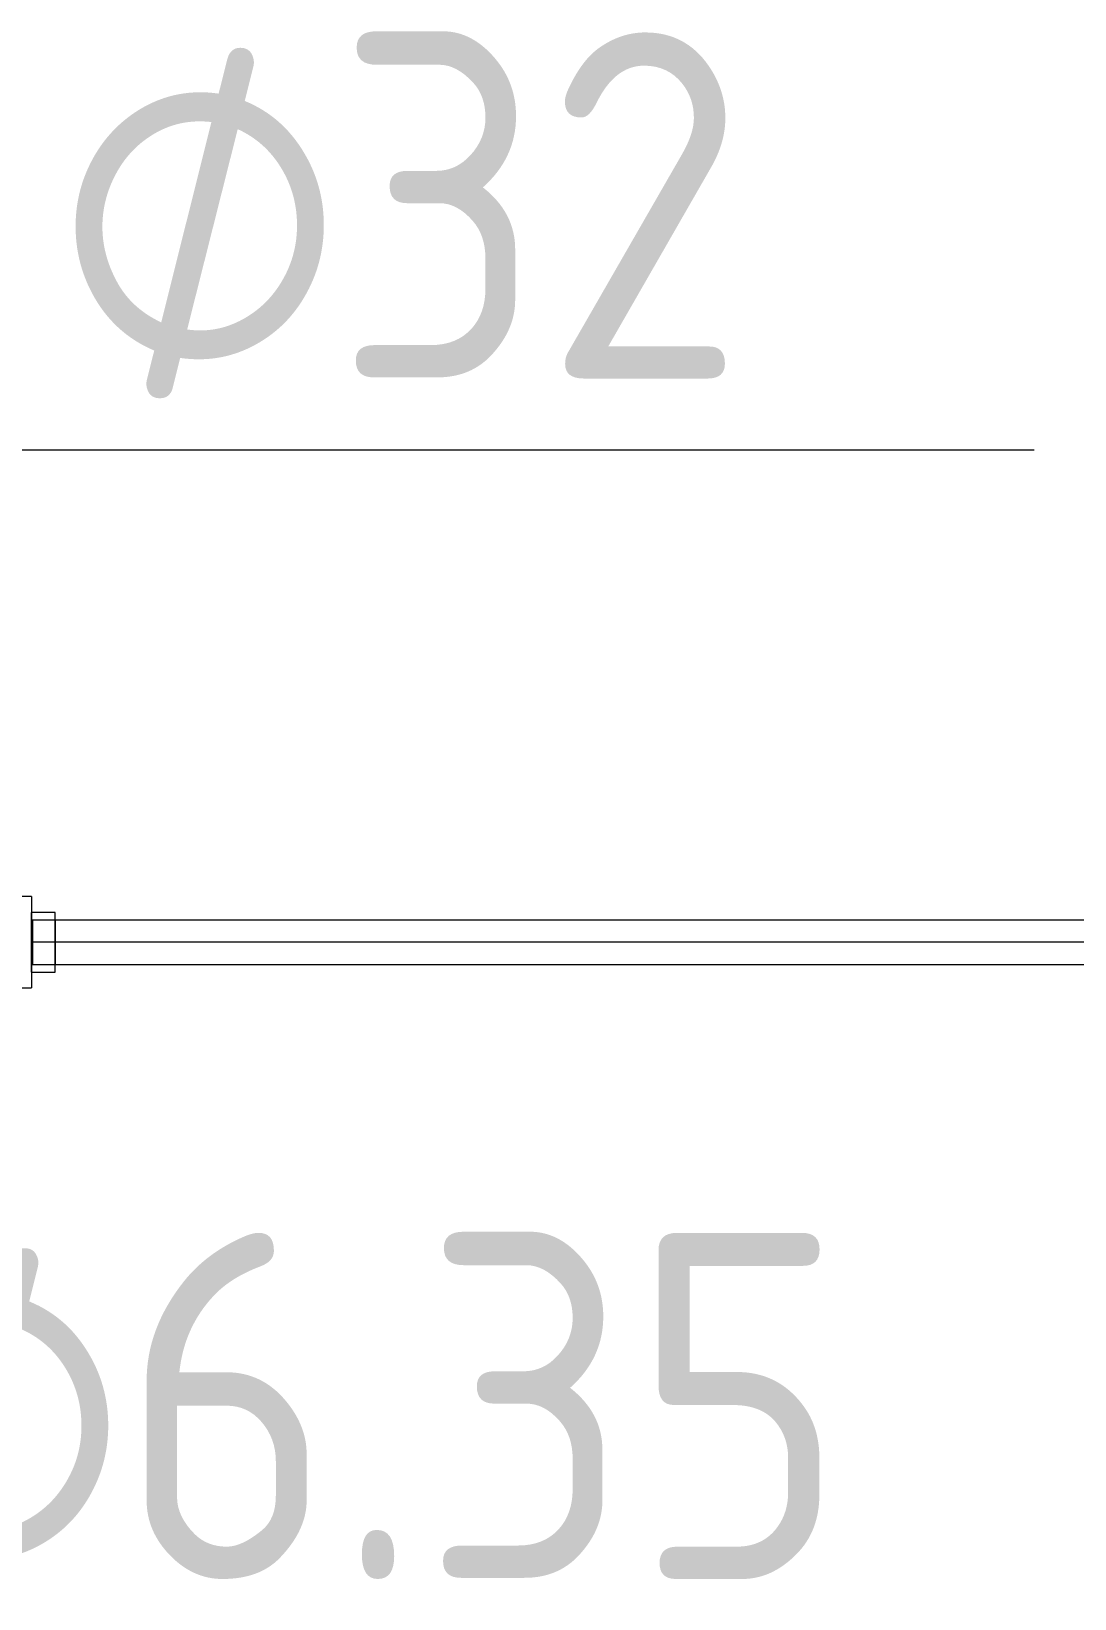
# Model space of a CAD drawing. Header units: millimetres. Extents: x -88595 to 880822, y -1054509 to -148035.
# Drawn here: x 412895 to 413648, y -271898 to -270766 of the extents above; entities that cross this region are included whole.
import ezdxf

# ---------------------------------------------------------------- set-up
doc = ezdxf.new("R2010")
doc.units = ezdxf.units.MM
for name, color, linetype, lineweight in [('Марки', 7, 'Continuous', 20), ('Трубопровод', 7, 'Continuous', 18), ('Трубопроводы', 7, 'Continuous', 18)]:
    doc.layers.add(name, color=color, linetype=linetype, lineweight=lineweight)
doc.styles.add('$1$GOST Common_9', font='GOST_Common.ttf', dxfattribs={"width": 0.9, "height": 250})
doc.styles.add('$5$GOST Common', font='GOST_Common.ttf', dxfattribs={"width": 0.9, "height": 250})

# ---------------------------------------------------------------- blocks, each defined once
blk = doc.blocks.new('$0$ADSK_M_Трубы - Диаметр_8-160846-В_Координация_3 этаж ОВ3')
at = {"layer": 'Марки'}
blk.add_line((0, 0), (8, 0), dxfattribs=at)

msp = doc.modelspace()

# ---------------------------------------------------------------- linework, layer by layer
at = {"layer": 'Трубопровод', "color": 24, "linetype": 'Continuous', "true_color": 0xa52900}
for p, q in [((417862.4, -271407.5), (412895.4, -271407.5)), ((412895.4, -271407.5), (412895.4, -271439.5)), ((412895.4, -271439.5), (417862.4, -271439.5))]:
    msp.add_line(p, q, dxfattribs=at)
at = {"layer": 'Трубопровод', "color": 24, "true_color": 0xa52900}
msp.add_line((417862.4, -271423.5), (412895.4, -271423.5), dxfattribs=at)
msp.add_line((417862.4, -271423.5), (412895.4, -271423.5), dxfattribs=at)
at = {"layer": 'Трубопроводы', "color": 24, "true_color": 0xa52900}
for p, q in [((412894.9, -271390.5), (412861.9, -271390.5)), ((412894.9, -271390.5), (412894.9, -271456.5)), ((412894.9, -271390.5), (412894.9, -271456.5)), ((412911.9, -271402), (412894.9, -271402)), ((412894.9, -271445), (412894.9, -271402)), ((412894.9, -271445), (412894.9, -271402)), ((412911.9, -271407.5), (412895.4, -271407.5)), ((412895.4, -271439.5), (412895.4, -271407.5)), ((412895.4, -271439.5), (412895.4, -271407.5)), ((412911.9, -271445), (412911.9, -271402)), ((412911.9, -271445), (412911.9, -271402)), ((412911.9, -271407.5), (412911.9, -271439.5)), ((412911.9, -271407.5), (412911.9, -271439.5)), ((412895.4, -271439.5), (412911.9, -271439.5)), ((412894.9, -271445), (412911.9, -271445)), ((412861.9, -271456.5), (412894.9, -271456.5))]:
    msp.add_line(p, q, dxfattribs=at)

# ---------------------------------------------------------------- block references
at = {"layer": 'Марки', "xscale": 99.99999999999993, "yscale": 99.99999999999993, "zscale": 99.99999999999993}
msp.add_blockref('$0$ADSK_M_Трубы - Диаметр_8-160846-В_Координация_3 этаж ОВ3', (412819.1, -271067.9), dxfattribs=at)

# ---------------------------------------------------------------- texts
at = {"layer": 'Марки', "lineweight": 9, "char_height": 250, "attachment_point": 1}
for s, insert, width, style in [('32', (413113.7, -270766.3), 389.62, '$5$GOST Common'), ('\\fGOST Common|b0|i0|c254|p34|;\\W.9;⌀', (412911.3, -270766.3), 245.316, '$1$GOST Common_9'), ('6.35', (412958, -271633.4), 663.797, '$5$GOST Common'), ('\\fGOST Common|b0|i0|c254|p34|;\\W.9;⌀', (412755.6, -271633.4), 245.316, '$1$GOST Common_9')]:
    msp.add_mtext(s, dxfattribs=dict(at, insert=insert, width=width, style=style))

doc.saveas('drawing.dxf')
